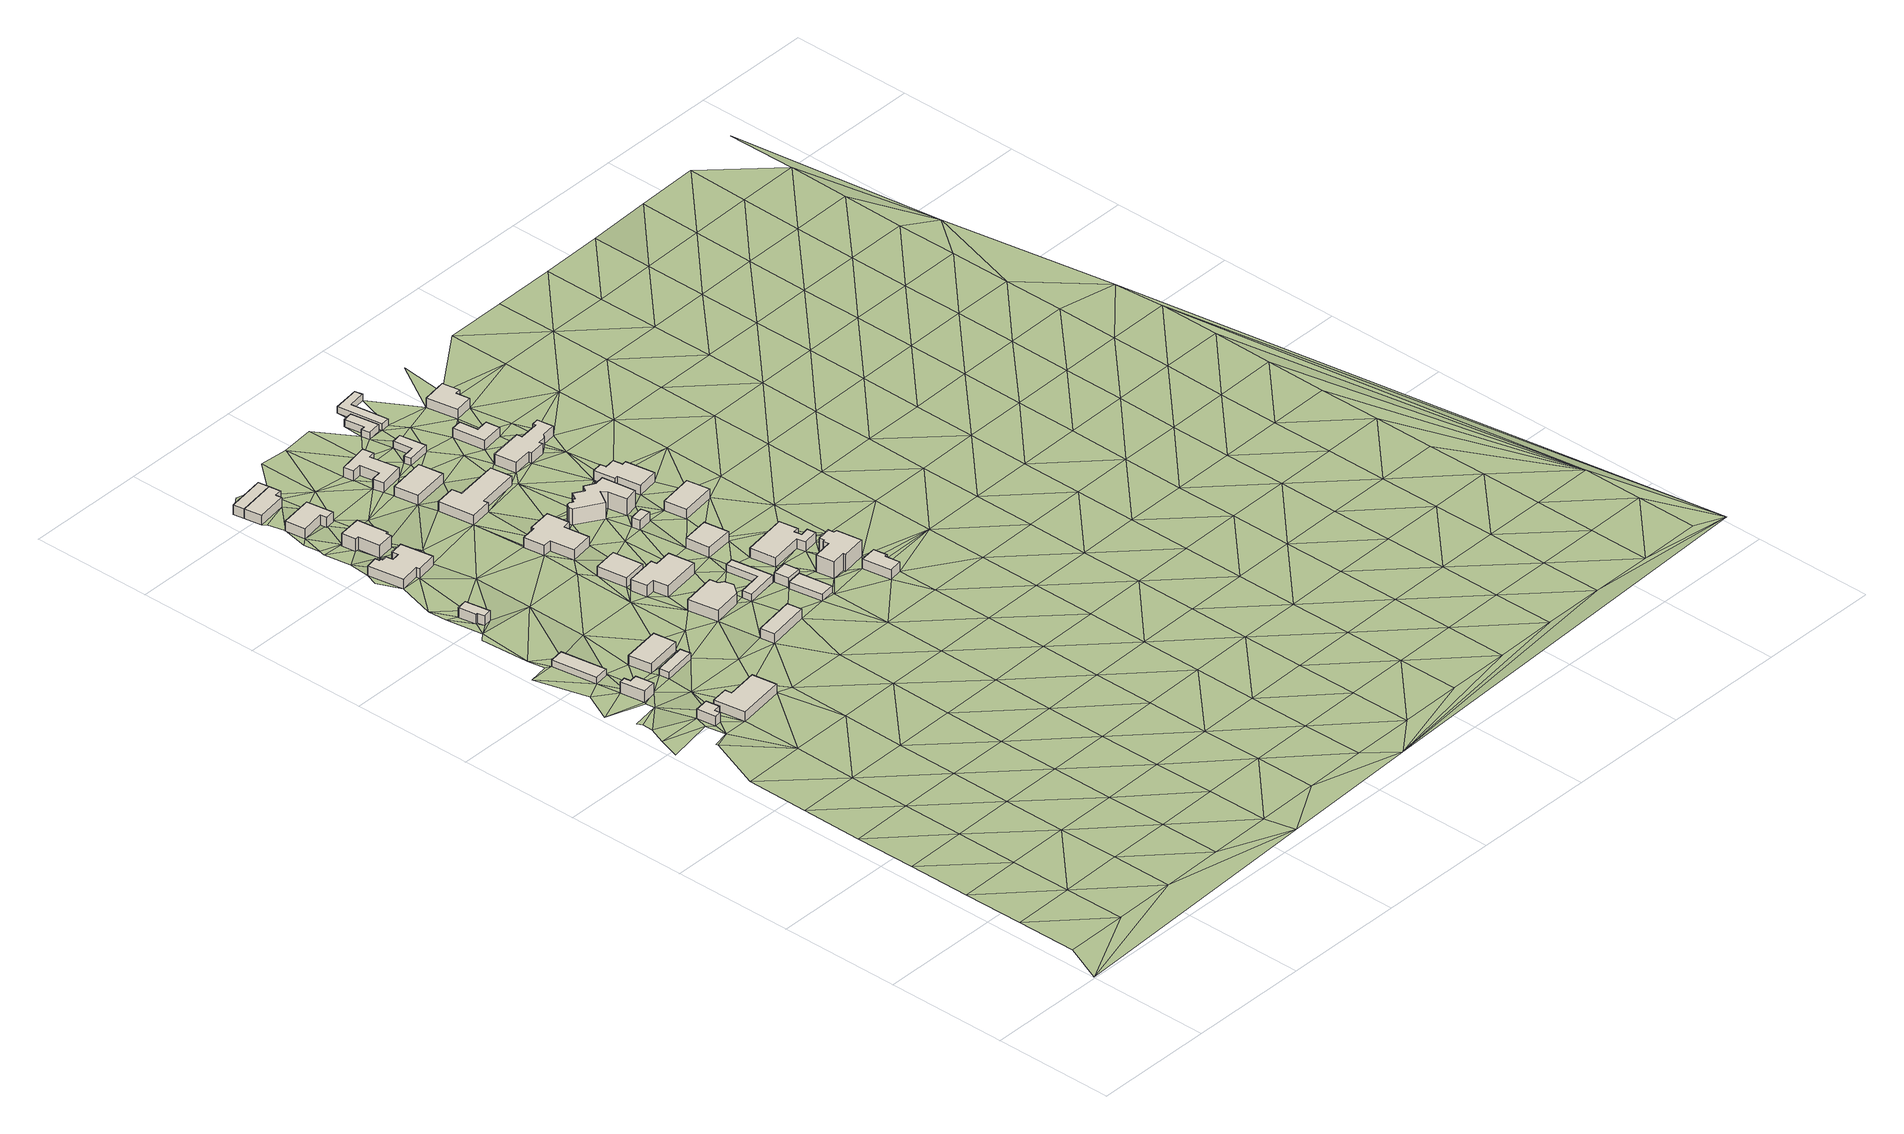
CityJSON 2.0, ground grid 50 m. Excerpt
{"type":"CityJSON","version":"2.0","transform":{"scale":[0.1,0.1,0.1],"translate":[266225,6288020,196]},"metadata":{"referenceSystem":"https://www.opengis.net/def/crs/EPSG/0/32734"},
"CityObjects":{
"building1":{"type":"Building","attributes":{"address":"Gardenia Street Mamre 7347 Cape Town","building":"yes","building:levels":"1","building_height":4.1,"roof_height":201.82,"ground_height":197.72,"plus_code":"4FRWFFHM+X7P"},"geometry":[{"type":"Solid","lod":"1","boundaries":[[[[0,1,2,3]],[[1,4,5,2]],[[4,6,7,5]],[[6,8,9,7]],[[8,10,11,9]],[[10,0,3,11]],[[3,2,5,7,9,11]],[[10,8,6,4,1,0]]]]}]},
"building2":{"type":"Building","attributes":{"address":"Gardenia Street Mamre 7347 Cape Town","building":"yes","building:levels":"1","building_height":4.1,"roof_height":202.02,"ground_height":197.92,"plus_code":"4FRWFFJM+37J"},"geometry":[{"type":"Solid","lod":"1","boundaries":[[[[12,13,14,15]],[[13,16,17,14]],[[16,18,19,17]],[[18,20,21,19]],[[20,22,23,21]],[[22,12,15,23]],[[15,14,17,19,21,23]],[[22,20,18,16,13,12]]]]}]},
"building3":{"type":"Building","attributes":{"building":"cabin","building:levels":"1","building_height":2.8,"roof_height":200.09,"ground_height":197.29,"plus_code":"4FRWFFJM+56H"},"geometry":[{"type":"Solid","lod":"1","boundaries":[[[[24,25,26,27]],[[25,28,29,26]],[[28,30,31,29]],[[30,24,27,31]],[[27,26,29,31]],[[30,28,25,24]]]]}]},
"building4":{"type":"Building","attributes":{"address":"30 Gardenia Street Mamre 7347 Cape Town","building":"house","building:levels":"1","building_height":4.1,"roof_height":201.82,"ground_height":197.72,"plus_code":"4FRWFFHM+X89"},"geometry":[{"type":"Solid","lod":"1","boundaries":[[[[32,33,34,35]],[[33,36,37,34]],[[36,38,39,37]],[[38,40,41,39]],[[40,42,43,41]],[[42,32,35,43]],[[35,34,37,39,41,43]],[[42,40,38,36,33,32]]]]}]},
"building5":{"type":"Building","attributes":{"building":"garage","building:levels":"1","building_height":4.1,"roof_height":201.55,"ground_height":197.45,"plus_code":"4FRWFFJM+965"},"geometry":[{"type":"Solid","lod":"1","boundaries":[[[[44,45,46,47]],[[45,48,49,46]],[[48,50,51,49]],[[50,52,53,51]],[[52,54,55,53]],[[54,44,47,55]],[[47,46,49,51,53,55]],[[54,52,50,48,45,44]]]]}]},
"building6":{"type":"Building","attributes":{"building":"cabin","building:levels":"1","building_height":2.8,"roof_height":200.72,"ground_height":197.92,"plus_code":"4FRWFFJM+38Q"},"geometry":[{"type":"Solid","lod":"1","boundaries":[[[[56,57,58,59]],[[57,60,61,58]],[[60,62,63,61]],[[62,56,59,63]],[[59,58,61,63]],[[62,60,57,56]]]]}]},
"building7":{"type":"Building","attributes":{"address":"28 Gardenia Street Mamre 7347 Cape Town","building":"house","building:levels":"1","building_height":4.1,"roof_height":202.02,"ground_height":197.92,"plus_code":"4FRWFFJM+48H"},"geometry":[{"type":"Solid","lod":"1","boundaries":[[[[64,65,66,67]],[[65,68,69,66]],[[68,70,71,69]],[[70,64,67,71]],[[67,66,69,71]],[[70,68,65,64]]]]}]},
"building8":{"type":"Building","attributes":{"address":"3 Ficus Street Mamre 7347 Cape Town","building":"house","building:levels":"1","building_height":4.1,"roof_height":202.11,"ground_height":198.01,"plus_code":"4FRWFFJM+F7F"},"geometry":[{"type":"Solid","lod":"1","boundaries":[[[[72,73,74,75]],[[73,76,77,74]],[[76,78,79,77]],[[78,80,81,79]],[[80,82,83,81]],[[82,84,85,83]],[[84,86,87,85]],[[86,88,89,87]],[[88,90,91,89]],[[90,92,93,91]],[[92,94,95,93]],[[94,96,97,95]],[[96,98,99,97]],[[98,72,75,99]],[[75,74,77,79,81,83,85,87,89,91,93,95,97,99]],[[98,96,94,92,90,88,86,84,82,80,78,76,73,72]]]]}]},
"building9":{"type":"Building","attributes":{"address":"20 Gardenia Street Mamre 7347 Cape Town","building":"house","building:levels":"1","building_height":4.1,"roof_height":203.41,"ground_height":199.31,"plus_code":"4FRWFFJM+G7W"},"geometry":[{"type":"Solid","lod":"1","boundaries":[[[[100,101,102,103]],[[101,104,105,102]],[[104,106,107,105]],[[106,108,109,107]],[[108,110,111,109]],[[110,112,113,111]],[[112,114,115,113]],[[114,100,103,115]],[[103,102,105,107,109,111,113,115]],[[114,112,110,108,106,104,101,100]]]]}]},
"building10":{"type":"Building","attributes":{"address":"18 Gardenia Street Mamre 7347 Cape Town","building":"house","building:levels":"1","building_height":4.1,"roof_height":202.92,"ground_height":198.82,"plus_code":"4FRWFFJM+J7J"},"geometry":[{"type":"Solid","lod":"1","boundaries":[[[[116,117,118,119]],[[117,120,121,118]],[[120,122,123,121]],[[122,124,125,123]],[[124,126,127,125]],[[126,116,119,127]],[[119,118,121,123,125,127]],[[126,124,122,120,117,116]]]]}]},
"building11":{"type":"Building","attributes":{"address":"16 Gardenia Street Mamre 7347 Cape Town","building":"house","building:levels":"1","building_height":4.1,"roof_height":202.92,"ground_height":198.82,"plus_code":"4FRWFFJM+M6X"},"geometry":[{"type":"Solid","lod":"1","boundaries":[[[[128,129,130,131]],[[129,132,133,130]],[[132,134,135,133]],[[134,136,137,135]],[[136,138,139,137]],[[138,128,131,139]],[[131,130,133,135,137,139]],[[138,136,134,132,129,128]]]]}]},
"building12":{"type":"Building","attributes":{"building":"garage","building:levels":"1","building_height":4.1,"roof_height":202.92,"ground_height":198.82,"plus_code":"4FRWFFJM+P69"},"geometry":[{"type":"Solid","lod":"1","boundaries":[[[[129,128,131,130]],[[128,140,141,131]],[[140,142,143,141]],[[142,129,130,143]],[[130,131,141,143]],[[142,140,128,129]]]]}]},
"building13":{"type":"Building","attributes":{"address":"Gardenia Street Mamre 7347 Cape Town","building":"house","building:levels":"1","building_height":4.1,"roof_height":203.1,"ground_height":199,"plus_code":"4FRWFFJM+2GM"},"geometry":[{"type":"Solid","lod":"1","boundaries":[[[[144,145,146,147]],[[145,148,149,146]],[[148,150,151,149]],[[150,144,147,151]],[[147,146,149,151]],[[150,148,145,144]]]]}]},
"building14":{"type":"Building","attributes":{"address":"19 Gardenia Street Mamre 7347 Cape Town","building":"house","building:levels":"1","building_height":4.1,"roof_height":203.31,"ground_height":199.21,"plus_code":"4FRWFFJM+4GJ"},"geometry":[{"type":"Solid","lod":"1","boundaries":[[[[152,153,154,155]],[[153,156,157,154]],[[156,158,159,157]],[[158,160,161,159]],[[160,162,163,161]],[[162,164,165,163]],[[164,152,155,165]],[[155,154,157,159,161,163,165]],[[164,162,160,158,156,153,152]]]]}]},
"building15":{"type":"Building","attributes":{"address":"15 Gardenia Street Mamre 7347 Cape Town","building":"house","building:levels":"1","building_height":4.1,"roof_height":202.93,"ground_height":198.83,"plus_code":"4FRWFFJM+7F7"},"geometry":[{"type":"Solid","lod":"1","boundaries":[[[[166,167,168,169]],[[167,170,171,168]],[[170,172,173,171]],[[172,166,169,173]],[[169,168,171,173]],[[172,170,167,166]]]]}]},
"building16":{"type":"Building","attributes":{"address":"17 Gardenia Street Mamre 7347 Cape Town","building":"house","building:levels":"1","building_height":4.1,"roof_height":203.49,"ground_height":199.39,"plus_code":"4FRWFFJM+6F9"},"geometry":[{"type":"Solid","lod":"1","boundaries":[[[[174,175,176,177]],[[175,178,179,176]],[[178,180,181,179]],[[180,182,183,181]],[[182,184,185,183]],[[184,186,187,185]],[[186,188,189,187]],[[188,174,177,189]],[[177,176,179,181,183,185,187,189]],[[188,186,184,182,180,178,175,174]]]]}]},
"building17":{"type":"Building","attributes":{"address":"8 Ficus Street Mamre 7347 Cape Town","building":"house","building:levels":"1","building_height":4.1,"roof_height":203.05,"ground_height":198.95,"plus_code":"4FRWFFJM+9F6"},"geometry":[{"type":"Solid","lod":"1","boundaries":[[[[190,191,192,193]],[[191,194,195,192]],[[194,196,197,195]],[[196,198,199,197]],[[198,200,201,199]],[[200,202,203,201]],[[202,204,205,203]],[[204,206,207,205]],[[206,208,209,207]],[[208,190,193,209]],[[193,192,195,197,199,201,203,205,207,209]],[[208,206,204,202,200,198,196,194,191,190]]]]}]},
"building18":{"type":"Building","attributes":{"building":"cabin","building:levels":"1","building_height":2.8,"roof_height":202.35,"ground_height":199.55,"plus_code":"4FRWFFJM+4HW"},"geometry":[{"type":"Solid","lod":"1","boundaries":[[[[210,211,212,213]],[[211,214,215,212]],[[214,216,217,215]],[[216,218,219,217]],[[218,220,221,219]],[[220,210,213,221]],[[213,212,215,217,219,221]],[[220,218,216,214,211,210]]]]}]},
"building19":{"type":"Building","attributes":{"address":"13 Gardenia Street Mamre 7347 Cape Town","building":"house","building:levels":"1","building_height":4.1,"roof_height":203.9,"ground_height":199.8,"plus_code":"4FRWFFJM+HCG"},"geometry":[{"type":"Solid","lod":"1","boundaries":[[[[222,223,224,225]],[[223,226,227,224]],[[226,228,229,227]],[[228,222,225,229]],[[225,224,227,229]],[[228,226,223,222]]]]}]},
"building20":{"type":"Building","attributes":{"address":"11 Gardenia Street Mamre 7347 Cape Town","building":"house","building:levels":"1","building_height":4.1,"roof_height":203.98,"ground_height":199.88,"plus_code":"4FRWFFJM+JCM"},"geometry":[{"type":"Solid","lod":"1","boundaries":[[[[230,231,232,233]],[[231,234,235,232]],[[234,236,237,235]],[[236,238,239,237]],[[238,240,241,239]],[[240,242,243,241]],[[242,244,245,243]],[[244,246,247,245]],[[246,248,249,247]],[[248,230,233,249]],[[233,232,235,237,239,241,243,245,247,249]],[[248,246,244,242,240,238,236,234,231,230]]]]}]},
"building21":{"type":"Building","attributes":{"address":"5 Ficus Street Mamre 7347 Cape Town","building":"house","building:levels":"1","building_height":4.1,"roof_height":203.44,"ground_height":199.34,"plus_code":"4FRWFFJM+GF3"},"geometry":[{"type":"Solid","lod":"1","boundaries":[[[[250,251,252,253]],[[251,254,255,252]],[[254,256,257,255]],[[256,258,259,257]],[[258,260,261,259]],[[260,262,263,261]],[[262,264,265,263]],[[264,250,253,265]],[[253,252,255,257,259,261,263,265]],[[264,262,260,258,256,254,251,250]]]]}]},
"building22":{"type":"Building","attributes":{"building":"cabin","building:levels":"1","building_height":2.8,"roof_height":202.08,"ground_height":199.28,"plus_code":"4FRWFFJM+3J3"},"geometry":[{"type":"Solid","lod":"1","boundaries":[[[[266,267,268,269]],[[267,270,271,268]],[[270,272,273,271]],[[272,266,269,273]],[[269,268,271,273]],[[272,270,267,266]]]]}]},
"building23":{"type":"Building","attributes":{"building":"garage","building:levels":"1","building_height":4.1,"roof_height":203.65,"ground_height":199.55,"plus_code":"4FRWFFJM+3JV"},"geometry":[{"type":"Solid","lod":"1","boundaries":[[[[274,275,276,277]],[[275,278,279,276]],[[278,280,281,279]],[[280,274,277,281]],[[277,276,279,281]],[[280,278,275,274]]]]}]},
"building24":{"type":"Building","attributes":{"address":"11 Hibiscus Crescent Mamre 7347 Cape Town","building":"house","building:levels":"1","building_height":4.1,"roof_height":203.68,"ground_height":199.58,"plus_code":"4FRWFFJM+6JC"},"geometry":[{"type":"Solid","lod":"1","boundaries":[[[[282,283,284,285]],[[283,286,287,284]],[[286,288,289,287]],[[288,282,285,289]],[[285,284,287,289]],[[288,286,283,282]]]]}]},
"building25":{"type":"Building","attributes":{"address":"10 Ficus Street Mamre 7347 Cape Town","building":"house","building:levels":"2","building_height":6.9,"roof_height":206.46,"ground_height":199.56,"plus_code":"4FRWFFJM+9GH"},"geometry":[{"type":"Solid","lod":"1","boundaries":[[[[290,291,292,293]],[[291,294,295,292]],[[294,296,297,295]],[[296,298,299,297]],[[298,300,301,299]],[[300,302,303,301]],[[302,304,305,303]],[[304,306,307,305]],[[306,308,309,307]],[[308,310,311,309]],[[310,312,313,311]],[[312,314,315,313]],[[314,316,317,315]],[[316,318,319,317]],[[318,320,321,319]],[[320,322,323,321]],[[322,290,293,323]],[[293,292,295,297,299,301,303,305,307,309,311,313,315,317,319,321,323]],[[322,320,318,316,314,312,310,308,306,304,302,300,298,296,294,291,290]]]]}]},
"building26":{"type":"Building","attributes":{"address":"Hibiscus Crescent Mamre 7347 Cape Town","building":"yes","building:levels":"1","building_height":4.1,"roof_height":203.54,"ground_height":199.44,"plus_code":"4FRWFFJM+8H8"},"geometry":[{"type":"Solid","lod":"1","boundaries":[[[[324,325,326,327]],[[325,328,329,326]],[[328,330,331,329]],[[330,324,327,331]],[[327,326,329,331]],[[330,328,325,324]]]]}]},
"building27":{"type":"Building","attributes":{"address":"Gardenia Street Mamre 7347 Cape Town","building":"cabin","building:levels":"1","building_height":2.8,"roof_height":202.9,"ground_height":200.1,"plus_code":"4FRWFFJM+JGR"},"geometry":[{"type":"Solid","lod":"1","boundaries":[[[[332,333,334,335]],[[333,336,337,334]],[[336,338,339,337]],[[338,340,341,339]],[[340,342,343,341]],[[342,332,335,343]],[[335,334,337,339,341,343]],[[342,340,338,336,333,332]]]]}]},
"building28":{"type":"Building","attributes":{"address":"12 Hibiscus Crescent Mamre 7347 Cape Town","building":"house","building:levels":"1","building_height":4.1,"roof_height":203.65,"ground_height":199.55,"plus_code":"4FRWFFJM+5M3"},"geometry":[{"type":"Solid","lod":"1","boundaries":[[[[344,345,346,347]],[[345,348,349,346]],[[348,350,351,349]],[[350,352,353,351]],[[352,354,355,353]],[[354,356,357,355]],[[356,358,359,357]],[[358,360,361,359]],[[360,362,363,361]],[[362,344,347,363]],[[347,346,349,351,353,355,357,359,361,363]],[[362,360,358,356,354,352,350,348,345,344]]]]}]},
"building29":{"type":"Building","attributes":{"address":"13 Hibiscus Crescent Mamre Cape Town","building":"house","building:levels":"2","building_height":6.9,"roof_height":206.48,"ground_height":199.58,"plus_code":"4FRWFFJM+3M9"},"geometry":[{"type":"Solid","lod":"1","boundaries":[[[[364,365,366,367]],[[365,368,369,366]],[[368,370,371,369]],[[370,372,373,371]],[[372,374,375,373]],[[374,376,377,375]],[[376,378,379,377]],[[378,380,381,379]],[[380,382,383,381]],[[382,384,385,383]],[[384,386,387,385]],[[386,364,367,387]],[[367,366,369,371,373,375,377,379,381,383,385,387]],[[386,384,382,380,378,376,374,372,370,368,365,364]]]]}]},
"building30":{"type":"Building","attributes":{"address":"Gardenia Street Mamre 7347 Cape Town","building":"cabin","building:levels":"1","building_height":2.8,"roof_height":202.95,"ground_height":200.15,"plus_code":"4FRWFFJM+PF9"},"geometry":[{"type":"Solid","lod":"1","boundaries":[[[[388,389,390,391]],[[389,392,393,390]],[[392,394,395,393]],[[394,396,397,395]],[[396,398,399,397]],[[398,388,391,399]],[[391,390,393,395,397,399]],[[398,396,394,392,389,388]]]]}]},
"building31":{"type":"Building","attributes":{"address":"30 Hibiscus Crescent Mamre Cape Town","building":"house","building:levels":"1","building_height":4.1,"roof_height":203.68,"ground_height":199.58,"plus_code":"4FRWFFJM+2P4"},"geometry":[{"type":"Solid","lod":"1","boundaries":[[[[400,401,402,403]],[[401,404,405,402]],[[404,406,407,405]],[[406,408,409,407]],[[408,410,411,409]],[[410,400,403,411]],[[403,402,405,407,409,411]],[[410,408,406,404,401,400]]]]}]},
"building32":{"type":"Building","attributes":{"address":"10 Hibiscus Crescent Mamre 7347 Cape Town","building":"house","building:levels":"1","building_height":4.1,"roof_height":203.91,"ground_height":199.81,"plus_code":"4FRWFFJM+7MV"},"geometry":[{"type":"Solid","lod":"1","boundaries":[[[[412,413,414,415]],[[413,416,417,414]],[[416,418,419,417]],[[418,412,415,419]],[[415,414,417,419]],[[418,416,413,412]]]]}]},
"building33":{"type":"Building","attributes":{"address":"Hibiscus Crescent Mamre 7347 Cape Town","building":"cabin","building:levels":"1","building_height":2.8,"roof_height":202.95,"ground_height":200.15,"plus_code":"4FRWFFJM+PG7"},"geometry":[{"type":"Solid","lod":"1","boundaries":[[[[420,421,422,423]],[[421,424,425,422]],[[424,426,427,425]],[[426,428,429,427]],[[428,430,431,429]],[[430,420,423,431]],[[423,422,425,427,429,431]],[[430,428,426,424,421,420]]]]}]},
"building34":{"type":"Building","attributes":{"address":"Mamre 7347 Cape Town","building":"house","building:levels":"1","building_height":4.1,"roof_height":204.19,"ground_height":200.09,"plus_code":"4FRWFFJM+9MJ"},"geometry":[{"type":"Solid","lod":"1","boundaries":[[[[432,433,434,435]],[[433,436,437,434]],[[436,438,439,437]],[[438,440,441,439]],[[440,442,443,441]],[[442,444,445,443]],[[444,446,447,445]],[[446,448,449,447]],[[448,450,451,449]],[[450,432,435,451]],[[435,434,437,439,441,443,445,447,449,451]],[[450,448,446,444,442,440,438,436,433,432]]]]}]},
"building35":{"type":"Building","attributes":{"address":"7 Hibiscus Crescent Mamre 7347 Cape Town","building":"house","building:levels":"1","building_height":4.1,"roof_height":204.38,"ground_height":200.28,"plus_code":"4FRWFFJM+GJC"},"geometry":[{"type":"Solid","lod":"1","boundaries":[[[[452,453,454,455]],[[453,456,457,454]],[[456,458,459,457]],[[458,460,461,459]],[[460,462,463,461]],[[462,464,465,463]],[[464,466,467,465]],[[466,468,469,467]],[[468,470,471,469]],[[470,472,473,471]],[[472,474,475,473]],[[474,476,477,475]],[[476,478,479,477]],[[478,452,455,479]],[[455,454,457,459,461,463,465,467,469,471,473,475,477,479]],[[478,476,474,472,470,468,466,464,462,460,458,456,453,452]]]]}]},
"building36":{"type":"Building","attributes":{"address":"8 Hibiscus Crescent Mamre 7347 Cape Town","building":"house","building:levels":"1","building_height":4.1,"roof_height":204.24,"ground_height":200.14,"plus_code":"4FRWFFJM+HHP"},"geometry":[{"type":"Solid","lod":"1","boundaries":[[[[480,481,482,483]],[[481,484,485,482]],[[484,486,487,485]],[[486,488,489,487]],[[488,490,491,489]],[[490,480,483,491]],[[483,482,485,487,489,491]],[[490,488,486,484,481,480]]]]}]},
"building37":{"type":"Building","attributes":{"address":"7 Hibiscus Crescent Mamre 7347 Cape Town","building":"house","building:levels":"1","building_height":4.1,"roof_height":204.29,"ground_height":200.19,"plus_code":"4FRWFFJM+MJ3"},"geometry":[{"type":"Solid","lod":"1","boundaries":[[[[492,493,494,495]],[[493,496,497,494]],[[496,498,499,497]],[[498,500,501,499]],[[500,502,503,501]],[[502,492,495,503]],[[495,494,497,499,501,503]],[[502,500,498,496,493,492]]]]}]},
"terrain1":{"type":"TINRelief","geometry":[{"type":"CompositeSurface","lod":"1","boundaries":[[[504,505,506]],[[507,506,505]],[[508,509,507]],[[505,504,510]],[[508,507,505]],[[509,511,512]],[[511,509,508]],[[513,514,512]],[[508,505,510]],[[513,512,511]],[[514,515,516]],[[515,514,513]],[[511,508,517]],[[510,504,518]],[[510,519,508]],[[516,520,521]],[[513,511,517]],[[508,519,517]],[[520,516,515]],[[522,523,524]],[[513,525,515]],[[521,526,527]],[[526,521,520]],[[519,510,528]],[[524,529,530]],[[517,525,513]],[[531,527,532]],[[530,533,534]],[[535,534,533]],[[523,529,524]],[[526,532,527]],[[520,515,536]],[[537,538,539]],[[533,530,529]],[[537,540,22]],[[523,532,6]],[[519,541,517]],[[538,537,22]],[[525,536,515]],[[523,6,529]],[[6,532,8]],[[539,28,542]],[[526,42,532]],[[541,519,528]],[[8,532,42]],[[539,538,28]],[[529,543,533]],[[10,8,0]],[[544,542,28]],[[545,540,533]],[[546,542,544]],[[22,540,545]],[[528,510,518]],[[8,42,0]],[[547,525,517]],[[548,28,538]],[[526,520,549]],[[536,550,520]],[[42,40,0]],[[0,40,543]],[[551,546,544]],[[543,552,533]],[[548,553,554]],[[548,555,28]],[[552,545,533]],[[541,547,517]],[[548,554,555]],[[543,40,552]],[[551,544,556]],[[42,526,557]],[[520,550,549]],[[558,559,551]],[[545,560,554]],[[536,525,561]],[[562,552,40]],[[65,555,554]],[[545,552,60]],[[541,528,563]],[[60,560,545]],[[560,68,554]],[[68,65,554]],[[525,547,561]],[[557,526,549]],[[564,558,48]],[[555,565,556]],[[48,558,52]],[[566,567,564]],[[562,568,552]],[[551,556,569]],[[568,562,36]],[[48,566,564]],[[569,558,551]],[[550,536,570]],[[52,558,54]],[[565,555,65]],[[50,48,52]],[[518,563,528]],[[60,552,571]],[[572,567,566]],[[547,541,573]],[[561,570,536]],[[560,574,68]],[[558,569,54]],[[573,541,563]],[[569,556,565]],[[572,80,567]],[[552,568,575]],[[549,576,557]],[[80,76,567]],[[577,76,73]],[[565,65,578]],[[575,571,552]],[[579,68,574]],[[576,568,557]],[[580,561,547]],[[549,550,581]],[[570,582,550]],[[572,54,583]],[[584,73,72]],[[571,579,574]],[[580,547,573]],[[78,76,80]],[[569,583,54]],[[576,549,581]],[[96,72,98]],[[583,80,572]],[[550,582,581]],[[585,584,586]],[[96,92,72]],[[108,584,72]],[[96,94,92]],[[120,587,588]],[[563,518,589]],[[590,588,585]],[[570,561,591]],[[144,568,576]],[[592,579,571]],[[92,108,72]],[[586,584,108]],[[92,90,593]],[[579,592,578]],[[594,587,120]],[[588,590,120]],[[586,590,585]],[[565,578,595]],[[596,593,90]],[[568,144,575]],[[108,92,593]],[[561,580,591]],[[583,597,80]],[[586,108,598]],[[573,563,599]],[[569,565,600]],[[153,571,575]],[[108,593,601]],[[590,602,120]],[[603,582,570]],[[153,592,571]],[[604,134,132]],[[578,592,595]],[[594,134,604]],[[581,605,576]],[[606,108,601]],[[120,602,122]],[[576,605,144]],[[580,573,599]],[[597,607,601]],[[590,608,602]],[[563,589,599]],[[603,570,591]],[[600,565,595]],[[150,575,144]],[[601,607,606]],[[569,609,583]],[[610,606,611]],[[153,575,150]],[[607,611,606]],[[594,612,134]],[[613,614,615]],[[608,616,602]],[[617,581,582]],[[592,152,595]],[[611,618,608]],[[153,152,592]],[[260,597,583]],[[580,619,591]],[[616,608,618]],[[569,600,609]],[[134,620,136]],[[617,582,603]],[[620,134,612]],[[589,518,621]],[[597,260,607]],[[152,178,595]],[[619,580,599]],[[178,175,595]],[[622,612,616]],[[226,611,607]],[[175,172,595]],[[583,609,623]],[[595,624,600]],[[624,595,172]],[[622,620,612]],[[625,605,581]],[[144,605,145]],[[182,178,152]],[[626,620,622]],[[150,220,153]],[[226,618,611]],[[623,260,583]],[[182,180,178]],[[603,591,627]],[[625,581,617]],[[238,616,618]],[[628,182,152]],[[202,600,624]],[[589,629,599]],[[630,172,175]],[[627,591,619]],[[238,622,616]],[[600,202,609]],[[220,150,148]],[[220,631,153]],[[632,626,622]],[[607,260,258]],[[226,607,258]],[[633,609,202]],[[634,202,624]],[[630,175,635]],[[145,605,636]],[[617,603,637]],[[618,226,223]],[[260,623,638]],[[223,240,618]],[[605,625,636]],[[623,639,638]],[[238,618,240]],[[631,220,218]],[[182,628,640]],[[218,641,631]],[[642,619,599]],[[643,260,638]],[[643,638,639]],[[621,629,589]],[[627,637,603]],[[628,644,645]],[[630,635,634]],[[202,634,646]],[[238,647,622]],[[647,648,622]],[[632,622,649]],[[148,145,270]],[[599,629,642]],[[650,635,651]],[[148,274,220]],[[260,643,262]],[[216,641,218]],[[649,622,648]],[[216,645,641]],[[625,617,652]],[[214,628,645]],[[226,258,256]],[[653,634,635]],[[636,270,145]],[[238,236,647]],[[640,628,214]],[[646,634,653]],[[240,223,242]],[[148,270,274]],[[635,650,653]],[[617,637,652]],[[647,236,654]],[[655,262,643]],[[214,645,216]],[[656,646,657]],[[280,220,274]],[[220,280,658]],[[627,619,659]],[[642,660,619]],[[256,228,226]],[[646,661,657]],[[650,640,283]],[[270,636,662]],[[636,625,663]],[[214,283,640]],[[242,223,222]],[[648,664,649]],[[655,657,665]],[[665,657,661]],[[653,666,646]],[[637,627,659]],[[665,667,655]],[[270,662,272]],[[661,646,666]],[[330,653,650]],[[650,283,282]],[[283,214,668]],[[659,619,660]],[[652,663,625]],[[667,669,655]],[[670,264,262]],[[278,658,280]],[[671,672,242]],[[330,650,282]],[[673,262,655]],[[629,674,642]],[[674,629,621]],[[254,675,256]],[[348,668,658]],[[676,655,669]],[[348,658,278]],[[677,669,678]],[[671,242,679]],[[222,342,242]],[[680,655,676]],[[636,410,662]],[[649,664,681]],[[376,272,662]],[[256,675,228]],[[328,653,330]],[[669,677,676]],[[653,328,666]],[[342,679,242]],[[275,272,376]],[[348,345,668]],[[677,682,676]],[[668,683,283]],[[673,655,680]],[[684,278,275]],[[680,676,682]],[[670,262,673]],[[685,348,278]],[[637,686,652]],[[687,664,671]],[[663,688,636]],[[668,345,683]],[[684,685,278]],[[275,376,684]],[[330,282,689]],[[679,687,671]],[[690,660,642]],[[222,228,691]],[[320,666,328]],[[222,692,342]],[[636,688,410]],[[662,408,376]],[[659,686,637]],[[396,681,664]],[[693,680,694]],[[664,687,398]],[[328,695,320]],[[696,666,697]],[[320,697,666]],[[673,680,693]],[[685,350,348]],[[398,396,664]],[[698,687,679]],[[416,689,282]],[[662,410,408]],[[642,674,690]],[[228,675,691]],[[684,352,685]],[[282,699,416]],[[700,701,376]],[[692,222,691]],[[663,652,702]],[[408,700,376]],[[670,673,456]],[[456,675,670]],[[703,699,683]],[[320,695,704]],[[695,689,413]],[[350,685,352]],[[687,705,398]],[[706,684,707]],[[708,683,345]],[[684,706,352]],[[686,702,652]],[[709,396,394]],[[675,456,710]],[[413,704,695]],[[413,689,416]],[[432,673,693]],[[711,674,621]],[[691,675,710]],[[421,398,705]],[[659,660,712]],[[708,703,683]],[[693,713,432]],[[410,688,400]],[[660,690,714]],[[460,456,673]],[[715,398,421]],[[706,716,352]],[[717,716,706]],[[700,408,718]],[[719,705,692]],[[688,663,720]],[[432,713,721]],[[438,704,413]],[[722,699,703]],[[721,704,433]],[[716,723,352]],[[421,724,715]],[[432,460,673]],[[692,691,480]],[[710,481,691]],[[705,719,421]],[[416,699,722]],[[433,704,438]],[[421,725,724]],[[406,718,408]],[[686,659,712]],[[404,401,400]],[[460,458,456]],[[723,716,726]],[[727,728,729]],[[721,433,432]],[[712,660,714]],[[702,720,663]],[[692,480,719]],[[421,719,424]],[[404,730,406]],[[481,480,691]],[[729,731,727]],[[438,436,433]],[[726,732,733]],[[412,438,413]],[[481,710,734]],[[703,708,735]],[[688,736,400]],[[723,726,737]],[[718,737,733]],[[737,727,731]],[[690,674,738]],[[737,708,727]],[[731,723,737]],[[733,737,726]],[[722,703,735]],[[460,432,739]],[[719,492,424]],[[432,450,739]],[[438,412,440]],[[720,736,688]],[[493,719,480]],[[446,450,448]],[[740,481,734]],[[739,741,460]],[[400,742,404]],[[737,735,708]],[[404,742,730]],[[738,714,690]],[[702,686,743]],[[406,730,742]],[[406,742,718]],[[493,480,490]],[[488,744,490]],[[745,424,492]],[[738,674,711]],[[621,746,711]],[[712,747,686]],[[446,739,450]],[[748,741,749]],[[444,442,446]],[[739,749,741]],[[493,492,719]],[[490,744,493]],[[734,750,751]],[[749,739,752]],[[751,740,734]],[[720,702,743]],[[400,736,742]],[[737,718,753]],[[722,754,412]],[[686,747,743]],[[744,740,755]],[[756,751,750]],[[739,757,752]],[[722,735,754]],[[712,714,758]],[[755,740,751]],[[493,744,496]],[[440,412,759]],[[442,440,759]],[[442,759,446]],[[755,496,744]],[[753,735,737]],[[714,738,758]],[[718,742,753]],[[760,755,751]],[[761,739,446]],[[720,762,736]],[[412,754,759]],[[739,761,757]],[[763,747,712]],[[498,496,500]],[[762,720,743]],[[764,500,496]],[[711,746,738]],[[621,765,746]],[[446,759,761]],[[766,492,502]],[[758,763,712]],[[764,502,500]],[[767,742,736]],[[735,768,754]],[[760,757,769]],[[760,769,755]],[[735,753,770]],[[755,769,496]],[[743,747,771]],[[767,736,762]],[[758,738,772]],[[769,757,761]],[[763,771,747]],[[768,735,770]],[[496,773,764]],[[502,764,773]],[[759,754,774]],[[772,738,746]],[[775,753,742]],[[776,762,743]],[[742,767,777]],[[496,769,773]],[[763,758,778]],[[774,761,759]],[[771,776,743]],[[774,754,768]],[[765,621,779]],[[775,770,753]],[[778,758,772]],[[777,775,742]],[[773,780,502]],[[781,767,762]],[[776,782,762]],[[772,746,765]],[[771,763,783]],[[784,769,761]],[[763,778,785]],[[761,774,786]],[[777,767,781]],[[787,768,770]],[[770,775,788]],[[781,762,782]],[[763,785,783]],[[761,786,784]],[[778,772,789]],[[776,771,790]],[[791,773,769]],[[787,770,788]],[[768,792,774]],[[772,765,789]],[[775,777,793]],[[782,776,790]],[[773,791,780]],[[771,783,790]],[[781,794,777]],[[769,784,791]],[[778,795,785]],[[774,792,786]],[[787,792,768]],[[788,775,793]],[[795,778,789]],[[793,777,794]],[[796,779,621]],[[785,797,783]],[[786,798,784]],[[781,782,799]],[[790,800,782]],[[801,780,791]],[[789,765,779]],[[797,785,795]],[[786,792,798]],[[799,794,781]],[[788,802,787]],[[793,803,788]],[[799,782,800]],[[804,791,784]],[[805,795,789]],[[806,790,783]],[[797,807,783]],[[784,798,804]],[[802,788,803]],[[792,787,808]],[[789,779,805]],[[794,809,793]],[[790,806,800]],[[783,807,806]],[[810,794,799]],[[801,791,811]],[[808,787,802]],[[804,812,791]],[[797,795,813]],[[814,798,792]],[[805,815,795]],[[809,794,810]],[[803,793,816]],[[811,791,812]],[[807,797,813]],[[817,799,800]],[[813,795,815]],[[814,792,808]],[[800,806,818]],[[819,805,779]],[[820,804,798]],[[793,809,816]],[[803,821,802]],[[817,800,818]],[[807,822,806]],[[810,799,823]],[[820,798,814]],[[824,815,805]],[[825,812,804]],[[822,807,813]],[[821,803,816]],[[802,826,808]],[[824,805,819]],[[799,817,823]],[[809,810,827]],[[818,806,828]],[[804,820,825]],[[829,811,812]],[[828,806,822]],[[802,821,826]],[[813,815,830]],[[814,808,831]],[[819,779,796]],[[815,824,832]],[[827,810,823]],[[833,816,809]],[[829,812,825]],[[822,813,830]],[[817,818,834]],[[830,815,832]],[[808,826,831]],[[818,828,835]],[[820,814,836]],[[809,827,833]],[[824,819,837]],[[838,821,816]],[[834,818,835]],[[839,823,817]],[[836,814,831]],[[837,832,824]],[[828,822,840]],[[825,820,841]],[[837,819,842]],[[830,843,822]],[[838,816,833]],[[796,842,819]],[[826,821,844]],[[817,834,839]],[[827,823,845]],[[840,835,828]],[[822,843,840]],[[820,836,841]],[[830,832,846]],[[829,825,847]],[[821,838,844]],[[848,831,826]],[[832,837,846]],[[845,823,839]],[[843,830,846]],[[827,849,833]],[[837,842,796]],[[847,825,841]],[[850,834,835]],[[826,844,848]],[[835,840,851]],[[843,846,840]],[[846,837,796]],[[852,836,831]],[[827,845,849]],[[853,838,833]],[[850,835,851]],[[851,840,846]],[[854,839,834]],[[852,831,848]],[[855,841,836]],[[853,833,849]],[[846,850,851]],[[838,856,844]],[[834,850,854]],[[796,857,846]],[[839,857,845]],[[836,852,855]],[[850,846,854]],[[858,847,841]],[[856,838,853]],[[848,844,859]],[[857,839,854]],[[849,845,860]],[[854,846,857]],[[858,841,855]],[[857,796,860]],[[859,844,856]],[[849,860,853]],[[845,857,860]],[[861,852,848]],[[861,848,859]],[[862,856,853]],[[863,855,852]],[[853,860,862]],[[856,862,859]],[[858,855,863]],[[852,861,863]],[[859,862,861]],[[861,862,863]],[[862,864,863]]]}]}
},
"vertices":[
[285,2008,17],[277,2064,17],[277,2064,58],[285,2008,58],[219,2056,17],[219,2056,58],[230,1977,17],[230,1977,58],[259,1981,17],[259,1981,58],[256,2004,17],[256,2004,58],
[234,2271,11],[222,2345,11],[222,2345,60],[234,2271,60],[190,2340,11],[190,2340,60],[186,2367,11],[186,2367,60],[160,2363,11],[160,2363,60],[176,2262,11],[176,2262,60],
[177,2654,12],[118,2646,12],[118,2646,41],[177,2654,41],[146,2459,12],[146,2459,41],[205,2468,12],[205,2468,41],
[516,1946,17],[501,2048,17],[501,2048,58],[516,1946,58],[373,2030,17],[373,2030,58],[370,2058,17],[370,2058,58],[300,2049,17],[300,2049,58],[319,1918,17],[319,1918,58],
[163,3091,14],[119,3083,14],[119,3083,56],[163,3091,56],[131,3010,14],[131,3010,56],[138,3012,14],[138,3012,56],[143,2982,14],[143,2982,56],[180,2988,14],[180,2988,56],
[459,2347,18],[325,2326,18],[325,2326,47],[459,2347,47],[331,2284,18],[331,2284,47],[466,2305,18],[466,2305,47],
[455,2468,19],[298,2446,19],[298,2446,60],[455,2468,60],[312,2353,19],[312,2353,60],[468,2375,19],[468,2375,60],
[139,3490,20],[89,3481,20],[89,3481,61],[139,3490,61],[113,3333,20],[113,3333,61],[195,3347,20],[195,3347,61],[197,3334,20],[197,3334,61],[285,3349,20],[285,3349,61],[263,3481,20],[263,3481,61],[207,3472,20],[207,3472,61],[211,3446,20],[211,3446,61],[178,3441,20],[178,3441,61],[173,3470,20],[173,3470,61],[152,3466,20],[152,3466,61],[151,3474,20],[151,3474,61],[142,3473,20],[142,3473,61],
[256,3678,20],[161,3666,20],[161,3666,74],[256,3678,74],[169,3607,20],[169,3607,74],[183,3609,20],[183,3609,74],[195,3519,20],[195,3519,74],[267,3528,20],[267,3528,74],[264,3550,20],[264,3550,74],[273,3551,20],[273,3551,74],
[225,3887,26],[89,3867,26],[89,3867,69],[225,3887,69],[101,3784,26],[101,3784,69],[197,3799,26],[197,3799,69],[201,3772,26],[201,3772,69],[241,3778,26],[241,3778,69],
[206,4046,28],[48,4022,28],[48,4022,69],[206,4046,69],[59,3950,28],[59,3950,69],[187,3969,28],[187,3969,69],[183,3994,28],[183,3994,69],[213,3998,28],[213,3998,69],
[199,4091,28],[199,4091,69],[41,4067,28],[41,4067,69],
[722,2139,30],[896,2166,30],[896,2166,71],[722,2139,71],[887,2226,30],[887,2226,71],[712,2198,30],[712,2198,71],
[672,2500,26],[692,2377,26],[692,2377,73],[672,2500,73],[813,2396,26],[813,2396,73],[845,2439,26],[845,2439,73],[837,2476,26],[837,2476,73],[817,2488,26],[817,2488,73],[812,2522,26],[812,2522,73],
[729,2762,27],[712,2886,27],[712,2886,69],[729,2762,69],[613,2872,27],[613,2872,69],[630,2749,27],[630,2749,69],
[755,2746,27],[626,2728,27],[626,2728,75],[755,2746,75],[636,2659,27],[636,2659,75],[674,2664,27],[674,2664,75],[684,2602,27],[684,2602,75],[847,2626,27],[847,2626,75],[831,2732,27],[831,2732,75],[758,2722,27],[758,2722,75],
[730,3210,28],[631,3197,28],[631,3197,71],[730,3210,71],[632,3185,28],[632,3185,71],[569,3177,28],[569,3177,71],[580,3090,28],[580,3090,71],[615,3094,28],[615,3094,71],[629,2995,28],[629,2995,71],[724,3008,28],[724,3008,71],[710,3113,28],[710,3113,71],[742,3118,28],[742,3118,71],
[988,2383,32],[961,2552,32],[961,2552,63],[988,2383,63],[927,2547,32],[927,2547,63],[947,2418,32],[947,2418,63],[848,2402,32],[848,2402,63],[854,2362,32],[854,2362,63],
[642,3734,38],[486,3710,38],[486,3710,79],[642,3734,79],[502,3610,38],[502,3610,79],[657,3633,38],[657,3633,79],
[453,3917,38],[460,3875,38],[460,3875,80],[453,3917,80],[498,3882,38],[498,3882,80],[512,3802,38],[512,3802,80],[469,3794,38],[469,3794,80],[477,3751,38],[477,3751,80],[582,3770,38],[582,3770,80],[561,3890,38],[561,3890,80],[587,3895,38],[587,3895,80],[579,3940,38],[579,3940,80],
[811,3447,33],[799,3536,33],[799,3536,74],[811,3447,74],[619,3511,33],[619,3511,74],[613,3552,33],[613,3552,74],[528,3540,33],[528,3540,74],[548,3392,33],[548,3392,74],[638,3405,33],[638,3405,74],[636,3423,33],[636,3423,74],
[1060,2324,33],[997,2316,33],[997,2316,61],[1060,2324,61],[1018,2180,33],[1018,2180,61],[1080,2188,33],[1080,2188,61],
[997,2316,36],[1060,2324,36],[1060,2324,77],[997,2316,77],[1052,2386,36],[1052,2386,77],[988,2377,36],[988,2377,77],
[938,2745,34],[948,2646,34],[948,2646,77],[938,2745,77],[1065,2659,34],[1065,2659,77],[1050,2760,34],[1050,2760,77],
[983,3177,34],[943,3171,34],[943,3171,105],[983,3177,105],[901,3194,34],[901,3194,105],[885,3169,34],[885,3169,105],[844,3194,34],[844,3194,105],[826,3165,34],[826,3165,105],[817,3171,34],[817,3171,105],[808,3156,34],[808,3156,105],[796,3164,34],[796,3164,105],[781,3162,34],[781,3162,105],[771,3147,34],[771,3147,105],[774,3132,34],[774,3132,105],[879,3069,34],[879,3069,105],[915,3127,34],[915,3127,105],[931,3106,34],[931,3106,105],[945,3027,34],[945,3027,105],[1002,3039,34],[1002,3039,105],
[970,2944,34],[964,2980,34],[964,2980,75],[970,2944,75],[904,2970,34],[904,2970,75],[910,2934,34],[910,2934,75],
[755,3799,38],[738,3907,38],[738,3907,69],[755,3799,69],[697,3901,38],[697,3901,69],[709,3823,38],[709,3823,69],[656,3815,38],[656,3815,69],[661,3785,38],[661,3785,69],
[1228,2567,36],[1041,2538,36],[1041,2538,77],[1228,2567,77],[1058,2431,36],[1058,2431,77],[1190,2451,36],[1190,2451,77],[1196,2415,36],[1196,2415,77],[1263,2426,36],[1263,2426,77],[1258,2462,36],[1258,2462,77],[1222,2456,36],[1222,2456,77],[1217,2486,36],[1217,2486,77],[1240,2489,36],[1240,2489,77],
[1276,2379,33],[1217,2370,33],[1217,2370,105],[1276,2379,105],[1221,2349,33],[1221,2349,105],[1212,2347,33],[1212,2347,105],[1216,2324,33],[1216,2324,105],[1134,2311,33],[1134,2311,105],[1146,2237,33],[1146,2237,105],[1203,2246,33],[1203,2246,105],[1205,2235,33],[1205,2235,105],[1308,2251,33],[1308,2251,105],[1292,2355,33],[1292,2355,105],[1279,2357,33],[1279,2357,105],
[737,4005,39],[719,4120,39],[719,4120,69],[737,4005,69],[679,4114,39],[679,4114,69],[692,4033,39],[692,4033,69],[673,4030,39],[673,4030,69],[679,3996,39],[679,3996,69],
[1328,2091,36],[1319,2152,36],[1319,2152,77],[1328,2091,77],[1330,2153,36],[1330,2153,77],[1322,2209,36],[1322,2209,77],[1252,2200,36],[1252,2200,77],[1270,2081,36],[1270,2081,77],
[1194,2969,38],[1049,2947,38],[1049,2947,79],[1194,2969,79],[1064,2854,38],[1064,2854,79],[1209,2876,38],[1209,2876,79],
[720,4184,41],[747,3997,41],[747,3997,69],[720,4184,69],[784,4003,41],[784,4003,69],[762,4156,41],[762,4156,69],[834,4167,41],[834,4167,69],[829,4199,41],[829,4199,69],
[1019,3249,41],[1033,3161,41],[1033,3161,82],[1019,3249,82],[1045,3163,41],[1045,3163,82],[1060,3066,41],[1060,3066,82],[1151,3080,41],[1151,3080,82],[1132,3201,41],[1132,3201,82],[1114,3198,41],[1114,3198,82],[1108,3238,41],[1108,3238,82],[1065,3231,41],[1065,3231,82],[1061,3255,41],[1061,3255,82],
[998,3590,40],[858,3571,40],[858,3571,84],[998,3590,84],[871,3480,40],[871,3480,84],[948,3491,40],[948,3491,84],[950,3477,40],[950,3477,84],[1018,3486,40],[1018,3486,84],[1015,3501,40],[1015,3501,84],[1046,3505,40],[1046,3505,84],[1060,3520,40],[1060,3520,84],[1120,3529,40],[1120,3529,84],[1111,3595,40],[1111,3595,84],[1081,3590,40],[1081,3590,84],[1083,3578,40],[1083,3578,84],[1001,3568,40],[1001,3568,84],
[880,3785,41],[899,3652,41],[899,3652,82],[880,3785,82],[992,3666,41],[992,3666,82],[984,3722,41],[984,3722,82],[933,3715,41],[933,3715,82],[923,3791,41],[923,3791,82],
[952,3973,42],[972,3845,42],[972,3845,83],[952,3973,83],[1051,3857,42],[1051,3857,83],[1042,3914,42],[1042,3914,83],[1066,3917,42],[1066,3917,83],[1054,3989,42],[1054,3989,83],
[3,3,6],[323,165,12],[72,165,7],[72,415,6],[323,415,11],[72,665,4],[574,165,17],[323,665,9],[72,920,4],[323,920,9],[72,1170,4],[323,1170,9],[72,1420,6],[574,665,14],[1106,38,28],[574,415,17],[323,1420,11],[72,1675,9],[16,1974,10],[205,2003,17],[44,2062,11],[574,920,13],[323,1675,15],[158,1902,10],[825,165,23],[219,2056,18],[72,2133,11],[157,1909,10],[218,1918,17],[177,2215,11],[72,2175,11],[62,2198,11],[574,1170,14],[15,2305,12],[160,2363,12],[72,2425,12],[171,2252,11],[825,415,21],[13,2644,13],[277,2064,18],[118,2646,13],[234,2271,18],[96,2657,13],[825,665,17],[186,2367,12],[574,1675,19],[574,1420,15],[85,2727,13],[323,2175,18],[190,2340,12],[222,2345,19],[205,2468,19],[177,2654,13],[516,1946,22],[102,2953,14],[72,2930,14],[325,2326,19],[825,920,17],[370,2058,18],[1077,165,29],[77,3103,16],[323,2680,20],[119,3083,16],[72,3180,16],[501,2048,22],[323,2930,22],[825,1170,17],[466,2305,26],[163,3091,16],[1077,415,27],[459,2347,26],[574,2175,24],[574,1925,22],[72,3430,20],[455,2468,26],[468,2375,26],[1077,665,24],[825,1675,24],[825,1420,19],[323,3180,23],[90,3561,26],[73,3671,26],[169,3607,26],[69,3760,26],[78,3696,26],[1328,165,36],[161,3666,26],[1077,920,22],[574,2425,26],[207,3472,27],[89,3867,28],[574,2680,27],[211,3446,27],[285,3349,27],[183,3609,26],[1328,415,34],[574,2930,28],[263,3481,27],[201,3772,33],[1077,1170,23],[72,3935,28],[825,1925,27],[267,3528,27],[323,3430,26],[256,3678,33],[580,3090,29],[264,3550,27],[273,3551,27],[225,3887,35],[118,4121,30],[41,4067,30],[199,4091,36],[241,3778,33],[1077,1420,26],[323,3685,33],[1328,665,30],[213,3998,35],[1686,56,42],[323,3935,35],[569,3177,29],[613,2872,28],[1077,1675,28],[206,4046,35],[1328,920,30],[812,2522,32],[1578,165,42],[729,2762,34],[813,2396,32],[323,4185,36],[615,3094,29],[712,2886,34],[755,2746,34],[1077,1925,31],[1328,1170,31],[574,3180,29],[632,3185,29],[847,2626,34],[845,2439,32],[1578,415,40],[631,3197,29],[817,2488,32],[837,2476,32],[724,3008,34],[460,3875,39],[453,3917,39],[439,4175,36],[831,2732,34],[758,2722,34],[1328,1420,33],[825,2930,34],[498,3882,39],[730,3210,36],[710,3113,36],[742,3118,36],[988,2383,36],[1578,920,38],[1578,665,38],[774,3132,36],[1077,2175,33],[1328,1675,34],[579,3940,39],[771,3147,36],[879,3069,36],[781,3162,36],[961,2552,36],[796,3164,36],[811,3447,40],[587,3895,39],[561,3890,39],[825,3430,40],[1830,165,47],[799,3536,40],[825,3180,36],[817,3171,36],[808,3156,36],[656,3815,39],[844,3194,36],[574,4185,40],[826,3165,36],[1065,2659,36],[1134,2311,36],[1077,2425,36],[1578,1170,39],[697,3901,39],[1328,1925,35],[970,2944,38],[1830,415,46],[825,3685,41],[755,3799,41],[901,3194,36],[885,3169,36],[964,2980,38],[915,3127,36],[931,3106,36],[709,3823,41],[1050,2760,36],[1205,2235,36],[1203,2246,36],[1578,1420,40],[1077,2680,36],[1002,3039,38],[738,3907,41],[1212,2347,38],[1216,2324,38],[1228,2567,39],[679,4114,40],[858,3571,41],[2081,165,51],[1830,920,44],[943,3171,36],[1830,665,44],[737,4005,41],[1217,2370,38],[1221,2349,38],[1308,2251,36],[825,3935,41],[1578,1675,39],[983,3177,41],[1209,2876,42],[1263,2426,38],[719,4120,42],[720,4184,42],[1276,2379,38],[1240,2489,38],[1217,2486,38],[1222,2456,38],[1328,2175,36],[1258,2462,38],[1279,2357,38],[1292,2355,38],[998,3590,43],[1328,2680,39],[1578,1925,40],[1328,2425,38],[2081,415,50],[1077,3430,43],[992,3666,43],[1018,3486,43],[1578,2175,41],[1830,1420,45],[984,3722,43],[834,4167,42],[2332,165,56],[1830,1170,44],[1015,3501,43],[1046,3505,43],[1001,3568,43],[1081,3590,43],[1060,3520,43],[1578,2425,43],[1328,2930,42],[1077,3685,43],[1083,3578,43],[1120,3529,43],[2081,665,50],[1328,3180,45],[1111,3595,43],[1328,3430,45],[1830,1675,44],[2081,920,49],[1077,3935,42],[2583,165,61],[1077,4185,42],[1830,1925,45],[1578,2930,46],[1328,3685,44],[1578,2680,45],[2081,1170,48],[2332,415,55],[1328,3935,44],[1578,3180,48],[1830,2425,48],[2081,1420,49],[1830,2175,47],[2332,665,56],[2834,165,64],[1328,4185,44],[2081,1925,50],[2081,1675,49],[2332,1170,53],[1578,3685,48],[2332,920,55],[1578,3430,49],[1830,2930,51],[1830,2680,51],[2583,415,60],[2332,1420,54],[1578,3935,48],[1830,3180,53],[2081,2425,53],[2081,2175,52],[2583,665,61],[3456,112,70],[2583,920,60],[1830,3430,53],[2332,1925,54],[2332,1675,53],[1578,4185,47],[2081,2930,57],[2081,2680,55],[1830,3685,51],[2834,415,63],[2583,1420,58],[2583,1170,58],[2081,3180,57],[2332,2425,59],[2332,2175,57],[1830,4185,50],[1830,3935,50],[2834,920,64],[2081,3430,57],[2834,665,65],[2332,2680,61],[2583,1925,58],[2583,1675,57],[3085,165,67],[2081,3685,56],[2332,2930,61],[2834,1170,62],[2583,2175,61],[3085,415,67],[2081,3935,57],[2332,3180,61],[2583,2425,63],[2834,1420,62],[2081,4185,58],[3085,920,69],[2332,3430,61],[3085,665,68],[2583,2680,65],[2834,1925,62],[2834,1675,61],[2332,3685,62],[3336,415,71],[2583,2930,65],[2834,2175,66],[3085,1420,67],[2332,3935,65],[3336,165,70],[3085,1170,67],[2583,3180,64],[2834,2425,67],[3336,665,73],[2332,4185,70],[2583,3430,64],[2834,2680,69],[3085,1925,67],[3085,1675,66],[2583,3685,67],[2834,2930,69],[3085,2175,70],[2583,3935,73],[2834,3180,68],[3085,2425,71],[2583,4185,79],[2834,3430,68],[3067,2629,74],[2834,3685,71],[2957,3344,68],[2834,3935,77],[2825,4212,85]
]}
